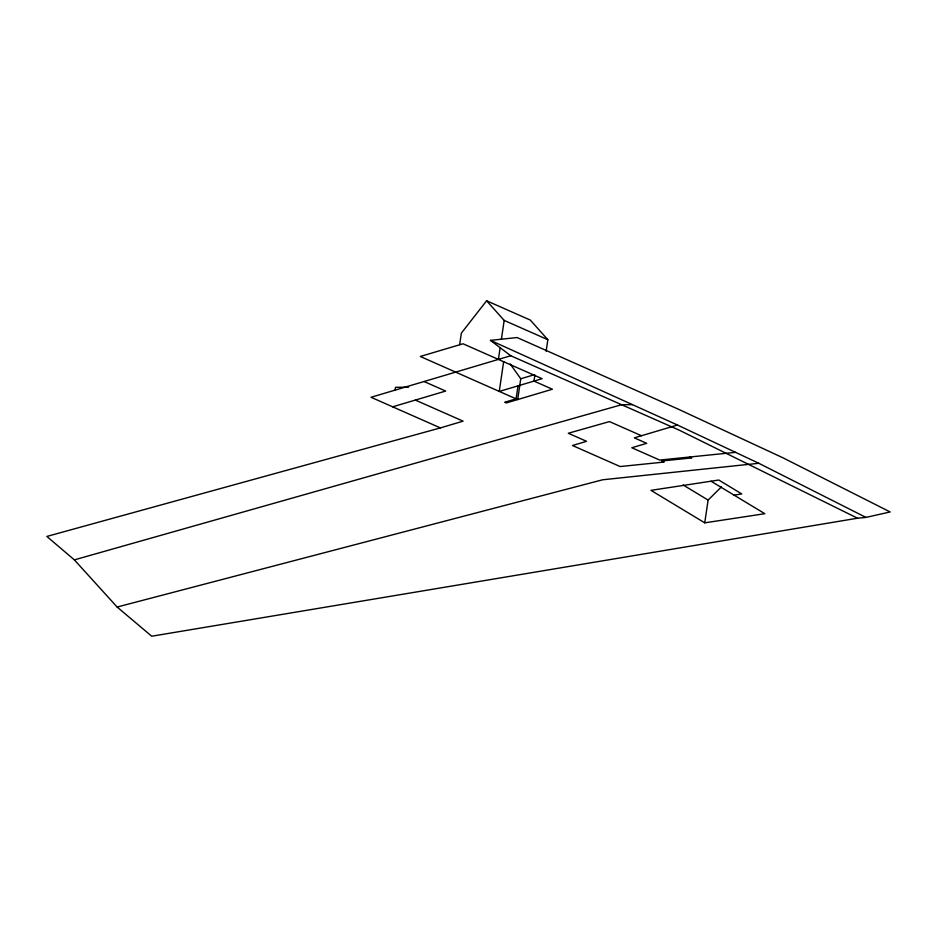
<?xml version="1.0" encoding="UTF-8"?>
<svg xmlns="http://www.w3.org/2000/svg" width="937" height="937" viewBox="0 0 937 937"><rect width="100%" height="100%" fill="white"/><g stroke="black" fill="none" stroke-linecap="round" stroke-linejoin="round"><path stroke-width="1.41" d="M395.121 390.108L395.531 387.321L408.579 387.168M459.645 344.699L461.355 333.139L486.608 300.777L530.272 320.056L547.84 339.698L546.142 351.246M498.414 359.41L500.124 347.85M501.4 339.194L504.176 320.407L486.608 300.777M503.661 361.635L499.257 391.42L542.09 378.7L463.007 343.774L420.291 356.47L517.681 399.56L520.749 378.759L510.185 363.943M534.828 375.421L533.996 381.101L552.408 389.23L506.331 402.933L504.738 402.231L516.088 398.857L518.009 385.857L519.602 386.559M711.031 481.22L764.815 513.699L704.741 522.834L708.103 500.077L721.443 486.9M510.747 355.744L490.461 340.365L517.095 337.543L678.247 409.141L783.051 457.853L890.15 511.953L865.952 517.411L857.531 518.208L679.348 430.212L510.747 355.744L371.04 397.276L440.39 427.904L463.089 421.158L415.349 400.076M392.65 406.822L445.672 391.057L424.063 381.511M520.749 378.759L534.64 374.624M677.498 425.023L634.314 437.86L646.694 443.33L631.807 447.757L659.695 460.067L735.557 452.348M440.39 427.904L46.85 536.444L74.363 559.869L621.629 404.714L632.44 404.632M74.363 559.869L117.125 607.035L602.596 479.791L758.806 463.288L865.952 517.411M857.531 518.208L151.724 636.223L117.125 607.035M734.034 495.111L741.776 493.928L718.784 480.037L650.969 490.344L704.741 522.834M504.176 320.407L547.84 339.698M641.494 435.728L609.472 421.591L568.314 433.257L586.562 441.327L572.495 445.508L620.118 466.544L664.181 462.058L661.745 460.981L691.74 457.924L689.691 457.022M490.461 340.365L676.619 424.637L758.806 463.288M683.096 484.968L708.103 500.077"/></g></svg>
